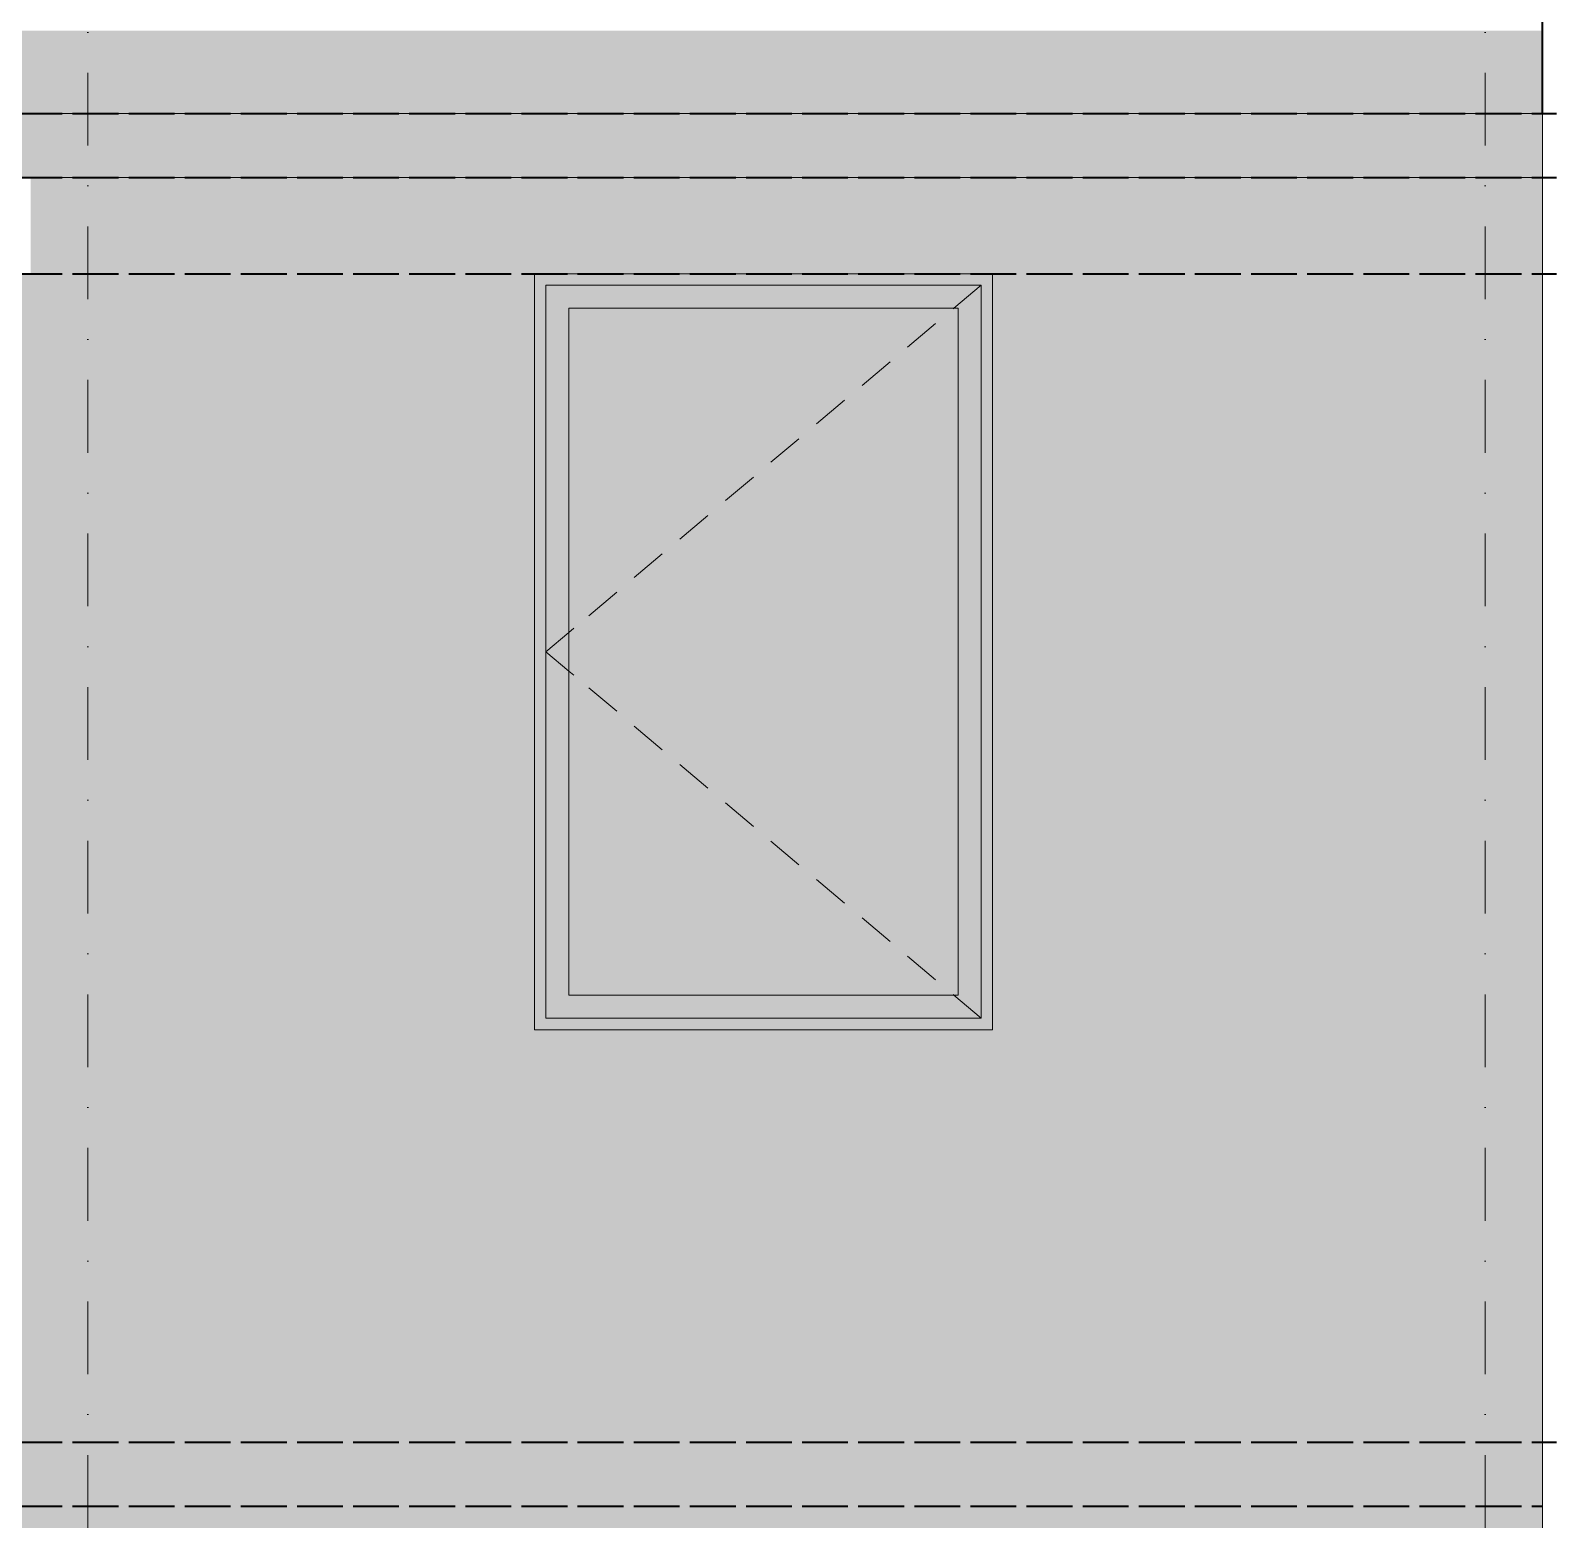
# Model space of a CAD drawing. Extents: x 1230 to 300706, y -1407 to 36108.
# Drawn here: x 225535 to 228866, y 9815 to 13065 of the extents above; entities that cross this region are included whole.
import ezdxf

# ---------------------------------------------------------------- set-up
doc = ezdxf.new("R2010")
doc.units = 0
doc.header["$LTSCALE"] = 5
doc.header["$MEASUREMENT"] = 0
doc.linetypes.add('- Осеви линии', pattern=[670.277762, 317.5, -176.388889, 0, -176.388874])
doc.linetypes.add('- Скирити линии', pattern=[245, 200, -45])
for name, color, linetype, lineweight in [('164', 255, 'Continuous', 15), ('4', 43, 'Continuous', 20), ('41', 7, 'Continuous', 35)]:
    doc.layers.add(name, color=color, linetype=linetype, lineweight=lineweight)
for name, color, linetype, lineweight, true_color in [('3', 7, 'Continuous', 18, 0x7c7c7c), ('88', 7, 'Continuous', 20, 0x5e5e5e), ('89', 7, 'Continuous', 20, 0x111111)]:
    doc.layers.add(name, color=color, linetype=linetype, lineweight=lineweight, true_color=true_color)
doc.layers.add('RGB colored ARCHICAD elements', color=7, linetype='Continuous')

msp = doc.modelspace()

# ---------------------------------------------------------------- hatches: boundary and pattern name
at = {"layer": 'RGB colored ARCHICAD elements', "linetype": 'Continuous', "lineweight": 0, "true_color": 0xccbeac}
for points in [[(221935.2, 13033), (228835.2, 13033), (228835.2, 13064.9), (221935.2, 13064.9)], [(221935.2, 12884), (228835.2, 12884), (228835.2, 13033), (221935.2, 13033)]]:
    msp.add_hatch(color=9, dxfattribs=at).paths.add_polyline_path(points)
at = {"layer": 'RGB colored ARCHICAD elements', "linetype": 'Continuous', "lineweight": 0, "true_color": 0xf2eee3}
for points in [[(221935.2, 12884), (221935.2, 12744), (228835.2, 12744), (228835.2, 12884)], [(225535.2, 12744), (225535.2, 9984), (225785.2, 9984), (225785.2, 12744)], [(225785.2, 12534), (228585.2, 12534), (228585.2, 12744), (225785.2, 12744)], [(228835.2, 12744), (228585.2, 12744), (228585.2, 9984), (228835.2, 9984)], [(222185.2, 9984), (224431, 9984), (224431, 12326), (225515, 12326), (225515, 9984), (225535.2, 9984), (225535.2, 12534), (224243.2, 12534), (224243.2, 10884), (222243.2, 10884), (222243.2, 12534), (222185.2, 12534)], [(225785.2, 12534), (225785.2, 9984), (228585.2, 9984), (228585.2, 12534), (227635.2, 12534), (227635.2, 10884), (226635.2, 10884), (226635.2, 12534)], [(222185.2, 9984), (222185.2, 9634), (225535.2, 9634), (225535.2, 9984)], [(225535.2, 9984), (225535.2, 9844), (225785.2, 9844), (225785.2, 9984)], [(225785.2, 9634), (228585.2, 9634), (228585.2, 9984), (225785.2, 9984)], [(228585.2, 9984), (228585.2, 6834), (228835.2, 6834), (228835.2, 9984)], [(225535.2, 9844), (225535.2, 6834), (225785.2, 6834), (225785.2, 9844)]]:
    msp.add_hatch(color=7, dxfattribs=at).paths.add_polyline_path(points)
at = {"layer": 'RGB colored ARCHICAD elements', "linetype": 'Continuous', "lineweight": 0, "true_color": 0x4e4e49}
for points in [[(226635.2, 12484), (226660.2, 12484), (226660.2, 12509), (227610.2, 12509), (227610.2, 12484), (227635.2, 12484), (227635.2, 12534), (226635.2, 12534)], [(227610.2, 12509), (226660.2, 12509), (226660.2, 12459), (226710.2, 12459), (227560.2, 12459), (227610.2, 12459)], [(226660.2, 10934), (226660.2, 12484), (226635.2, 12484), (226635.2, 10934)], [(226710.2, 12459), (226660.2, 12459), (226660.2, 10959), (226710.2, 10959)], [(227560.2, 10959), (227610.2, 10959), (227610.2, 12459), (227560.2, 12459)], [(227610.2, 12484), (227610.2, 10934), (227635.2, 10934), (227635.2, 12484)], [(226660.2, 10959), (226660.2, 10909), (227610.2, 10909), (227610.2, 10959), (227560.2, 10959), (226710.2, 10959)], [(226635.2, 10884), (227635.2, 10884), (227635.2, 10934), (227610.2, 10934), (227610.2, 10909), (226660.2, 10909), (226660.2, 10934), (226635.2, 10934)]]:
    msp.add_hatch(color=251, dxfattribs=at).paths.add_polyline_path(points)
at = {"layer": 'RGB colored ARCHICAD elements', "linetype": 'Continuous', "lineweight": 0, "true_color": 0xf0f7f3}
msp.add_hatch(color=7, dxfattribs=at).paths.add_polyline_path([(226710.2, 12459), (226710.2, 10959), (227560.2, 10959), (227560.2, 12459)])

# ---------------------------------------------------------------- linework, layer by layer
at = {"layer": '164', "color": 250, "linetype": 'Continuous', "lineweight": 15, "true_color": 0x2a2a2a}
msp.add_line((227635.2, 12534), (226635.2, 12534), dxfattribs=at)
at = {"layer": '3', "color": 250, "linetype": 'Continuous', "lineweight": 18, "true_color": 0x2a2a2a}
for p, q in [((226635.2, 12534), (226635.2, 12484)), ((227635.2, 12484), (227635.2, 12534)), ((226660.2, 12509), (226660.2, 12459)), ((227610.2, 12509), (226660.2, 12509)), ((227610.2, 12509), (227550.8, 12459)), ((227610.2, 12459), (227610.2, 12509)), ((226635.2, 12484), (226635.2, 10934)), ((226660.2, 12459), (226660.2, 10959)), ((226710.2, 10959), (226710.2, 12459)), ((226710.2, 12459), (227560.2, 12459)), ((227550.8, 12459), (227549, 12457.5)), ((227560.2, 12459), (227560.2, 10959)), ((227610.2, 10959), (227610.2, 12459)), ((227635.2, 10934), (227635.2, 12484)), ((227510.7, 12425.2), (227449.5, 12373.7)), ((227411.3, 12341.5), (227350.1, 12290)), ((227311.9, 12257.8), (227250.7, 12206.2)), ((227212.4, 12174), (227151.2, 12122.5)), ((227113, 12090.3), (227051.8, 12038.8)), ((227013.5, 12006.6), (226952.3, 11955)), ((226914.1, 11922.8), (226852.9, 11871.3)), ((226814.7, 11839.1), (226753.5, 11787.6)), ((226721.4, 11760.5), (226710.2, 11751.1)), ((226710.2, 11751.1), (226660.2, 11709)), ((226710.2, 11666.9), (226660.2, 11709)), ((226721.4, 11657.5), (226710.2, 11666.9)), ((226814.7, 11578.9), (226753.5, 11630.4)), ((226914.1, 11495.1), (226852.9, 11546.7)), ((227013.5, 11411.4), (226952.3, 11462.9)), ((227113, 11327.7), (227051.8, 11379.2)), ((227212.4, 11243.9), (227151.2, 11295.5)), ((227311.9, 11160.2), (227250.7, 11211.7)), ((227411.3, 11076.5), (227350.1, 11128)), ((227510.7, 10992.7), (227449.5, 11044.3)), ((226660.2, 10959), (226660.2, 10909)), ((227560.2, 10959), (226710.2, 10959)), ((227550.8, 10959), (227549, 10960.5)), ((227610.2, 10909), (227550.8, 10959)), ((227610.2, 10909), (227610.2, 10959)), ((226635.2, 10934), (226635.2, 10884)), ((227635.2, 10884), (227635.2, 10934)), ((226660.2, 10909), (227610.2, 10909)), ((226635.2, 10884), (227635.2, 10884))]:
    msp.add_line(p, q, dxfattribs=at)
at = {"layer": '4', "linetype": '- Осеви линии', "lineweight": 20, "ltscale": 0.1}
for p, q in [((225660.2, 14984), (225660.2, 6484)), ((228710.2, 14984), (228710.2, 6484))]:
    msp.add_line(p, q, dxfattribs=at)
at = {"layer": '41', "linetype": 'Continuous', "lineweight": 35}
for p, q in [((228835.2, 13064.9), (228835.2, 13160.7)), ((228835.2, 13033), (228835.2, 13064.9)), ((228835.2, 12884), (228835.2, 13033))]:
    msp.add_line(p, q, dxfattribs=at)
at = {"layer": '41', "color": 250, "linetype": '- Скирити линии', "lineweight": 35, "ltscale": 0.1, "true_color": 0x2a2a2a, "flags": 128}
for points in [[(221951.9, 12884), (228865.9, 12884)], [(221951.9, 12744), (228865.9, 12744)], [(221951.9, 12534), (228865.9, 12534)], [(221951.9, 9984), (228865.9, 9984)], [(221951.9, 9844), (228835.2, 9844)]]:
    msp.add_lwpolyline(points, dxfattribs=at)
at = {"layer": '88', "color": 250, "linetype": 'Continuous', "lineweight": 20, "true_color": 0x2a2a2a}
for p, q in [((228835.2, 9984), (228835.2, 12744)), ((228835.2, 6834), (228835.2, 9984))]:
    msp.add_line(p, q, dxfattribs=at)
at = {"layer": '89', "color": 250, "linetype": 'Continuous', "lineweight": 20, "true_color": 0x222222}
for p, q in [((221935.2, 12884), (228835.2, 12884)), ((228835.2, 12744), (228835.2, 12884)), ((221935.2, 12744), (228835.2, 12744))]:
    msp.add_line(p, q, dxfattribs=at)

doc.saveas('drawing.dxf')
